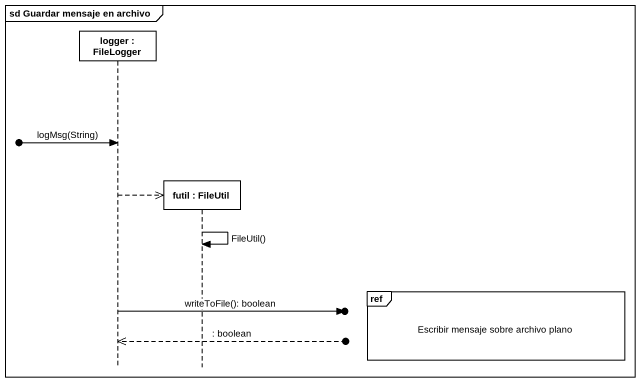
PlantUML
@startuml
mainframe sd Guardar mensaje en archivo
hide footbox
participant "logger : FileLogger" as logger
participant "futil : FileUtil" as futil

[o-> logger : logMsg(String)
logger -->> futil **
futil -> futil : FileUtil()
ref over futil : Escribir mensaje sobre archivo plano
logger ->o] : writeToFile(): boolean
logger <<--o] : : boolean
@enduml
